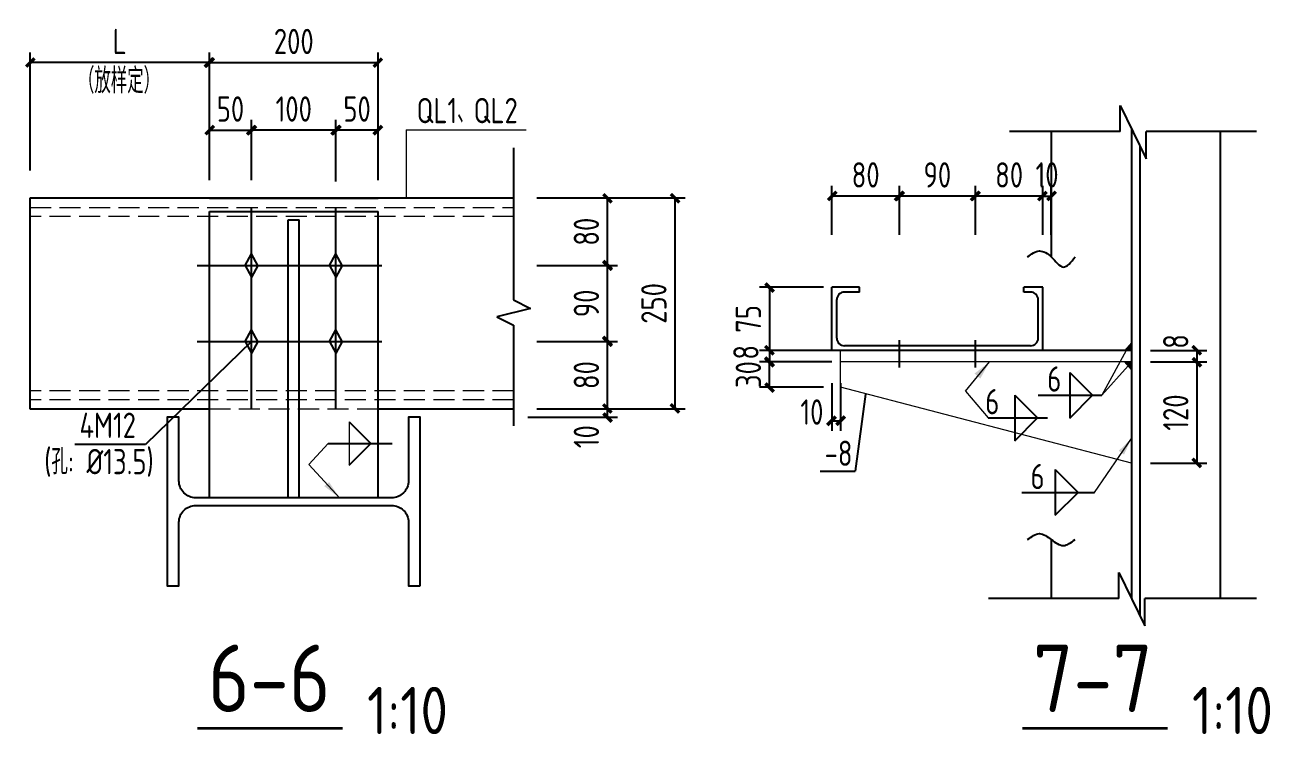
# Model space of a CAD drawing. Header units: millimetres. Extents: x 865974 to 875117, y 40174 to 44891.
# Drawn here: x 869057 to 869204.6, y 40351.6 to 40435.7 of the extents above; entities that cross this region are included whole.
import ezdxf

# ---------------------------------------------------------------- set-up
doc = ezdxf.new("R2010")
doc.units = ezdxf.units.MM
doc.header["$LTSCALE"] = 1000
doc.header["$MEASUREMENT"] = 0
doc.linetypes.add('DASH', pattern=[0.35, 0.25, -0.1])
doc.linetypes.add('DOTE', pattern=[2.42, 2, -0.2, 0.02, -0.2])
for name, color, linetype in [('D1', 112, 'Continuous'), ('D2', 6, 'Continuous'), ('DIM', 7, 'Continuous'), ('DOTE', 1, 'DOTE'), ('Prof', 2, 'Continuous'), ('THIN', 7, 'Continuous'), ('文字', 7, 'Continuous'), ('桩', 6, 'Continuous')]:
    doc.layers.add(name, color=color, linetype=linetype)
for name, color, linetype, lineweight in [('D3', 62, 'Continuous', 9), ('LZ', 64, 'Continuous', 9), ('数字', 3, 'Continuous', 9)]:
    doc.layers.add(name, color=color, linetype=linetype, lineweight=lineweight)
doc.styles.add('GBHZ', font='gbenor.shx', dxfattribs={"width": 0.9, "bigfont": 'gbcbig.shx'})
doc.dimstyles.new('Y10', dxfattribs={"dimscale": 0, "dimtxt": 3, "dimasz": 0.01, "dimexe": 1.2, "dimexo": 1, "dimgap": 1, "dimtad": 1, "dimdec": 0, "dimlfac": 10, "dimzin": 0, "dimdsep": 46, "dimtxsty": 'GBHZ', "dimblk1": 'DX', "dimblk2": 'DX', "dimsah": 1, "dimcen": 0.09, "dimdle": 1, "dimadec": 0, "dimazin": 0, "dimtfac": 1, "dimtdec": 0, "dimtix": 1, "dimtmove": 2, "dimatfit": 3, "dimldrblk": 'DX', "dimfxl": 0, "dimtolj": 1, "dimtzin": 0, "dimarcsym": 0})

# ---------------------------------------------------------------- blocks, each defined once
blk = doc.blocks.new('DX')
at = {"color": 0, "linetype": 'ByBlock', "const_width": 40}
blk.add_lwpolyline([(-54, -51), (46, 49)], dxfattribs=at)
blk = doc.blocks.new('*D479')
at = {"layer": 'Defpoints', "color": 0, "linetype": 'ByBlock', "transparency": 16777216}
for p in [(869057.65, 40431.23), (869057.65, 40417.45), (869078.91, 40418.28)]:
    blk.add_point(p, dxfattribs=at)
at = {"layer": 'DIM', "color": 0, "linetype": 'ByBlock', "lineweight": -2, "transparency": 16777216}
for p, q in [((869057.65, 40418.45), (869057.65, 40432.43)), ((869078.91, 40419.28), (869078.91, 40432.43)), ((869078.9, 40431.23), (869057.66, 40431.23))]:
    blk.add_line(p, q, dxfattribs=at)
at = {"layer": 'DIM', "color": 0, "linetype": 'ByBlock', "lineweight": -2, "transparency": 16777216, "xscale": 0.01, "yscale": 0.01, "zscale": 0.01, "rotation": 180}
blk.add_blockref('DX', (869057.65, 40431.23), dxfattribs=at)
at = {"layer": 'DIM', "color": 0, "linetype": 'ByBlock', "lineweight": -2, "transparency": 16777216, "xscale": 0.01, "yscale": 0.01, "zscale": 0.01}
blk.add_blockref('DX', (869078.91, 40431.23), dxfattribs=at)
at = {"layer": 'DIM', "color": 0, "linetype": 'ByBlock', "transparency": 16777216, "insert": (869068.28, 40433.73), "char_height": 3, "attachment_point": 5, "style": 'GBHZ'}
blk.add_mtext('\\A1;L', dxfattribs=at)
blk = doc.blocks.new('*D480')
at = {"layer": 'Defpoints', "color": 0, "linetype": 'ByBlock', "transparency": 16777216}
for p in [(869115.66, 40389.18), (869116.73, 40390.18), (869126.09, 40390.18)]:
    blk.add_point(p, dxfattribs=at)
at = {"layer": 'DIM', "color": 0, "linetype": 'ByBlock', "lineweight": -2, "transparency": 16777216}
for p, q in [((869116.66, 40389.18), (869127.29, 40389.18)), ((869117.73, 40390.18), (869127.29, 40390.18)), ((869126.09, 40390.19), (869126.09, 40390.2)), ((869126.09, 40389.18), (869126.09, 40390.18)), ((869126.09, 40389.17), (869126.09, 40389.16))]:
    blk.add_line(p, q, dxfattribs=at)
at = {"layer": 'DIM', "color": 0, "linetype": 'ByBlock', "lineweight": -2, "transparency": 16777216, "xscale": 0.01, "yscale": 0.01, "zscale": 0.01}
for p, rotation in [((869126.09, 40390.18), 270), ((869126.09, 40389.18), 90)]:
    blk.add_blockref('DX', p, dxfattribs=dict(at, rotation=rotation))
at = {"layer": 'DIM', "color": 0, "linetype": 'ByBlock', "transparency": 16777216, "insert": (869123.59, 40386.88), "char_height": 3, "attachment_point": 5, "rotation": 90, "style": 'GBHZ'}
blk.add_mtext('\\A1;10', dxfattribs=at)
blk = doc.blocks.new('*D481')
at = {"layer": 'Defpoints', "color": 0, "linetype": 'ByBlock', "transparency": 16777216}
for p in [(869116.73, 40398.18), (869126.09, 40398.18), (869116.73, 40390.18)]:
    blk.add_point(p, dxfattribs=at)
at = {"layer": 'DIM', "color": 0, "linetype": 'ByBlock', "lineweight": -2, "transparency": 16777216}
for p, q in [((869117.73, 40398.18), (869127.29, 40398.18)), ((869126.09, 40390.19), (869126.09, 40398.17)), ((869117.73, 40390.18), (869127.29, 40390.18))]:
    blk.add_line(p, q, dxfattribs=at)
at = {"layer": 'DIM', "color": 0, "linetype": 'ByBlock', "lineweight": -2, "transparency": 16777216, "xscale": 0.01, "yscale": 0.01, "zscale": 0.01}
for p, rotation in [((869126.09, 40398.18), 90), ((869126.09, 40390.18), 270)]:
    blk.add_blockref('DX', p, dxfattribs=dict(at, rotation=rotation))
at = {"layer": 'DIM', "color": 0, "linetype": 'ByBlock', "transparency": 16777216, "insert": (869123.59, 40394.18), "char_height": 3, "attachment_point": 5, "rotation": 90, "style": 'GBHZ'}
blk.add_mtext('\\A1;80', dxfattribs=at)
blk = doc.blocks.new('*D482')
at = {"layer": 'Defpoints', "color": 0, "linetype": 'ByBlock', "transparency": 16777216}
for p in [(869116.73, 40407.18), (869126.09, 40407.18), (869116.73, 40398.18)]:
    blk.add_point(p, dxfattribs=at)
at = {"layer": 'DIM', "color": 0, "linetype": 'ByBlock', "lineweight": -2, "transparency": 16777216}
for p, q in [((869117.73, 40407.18), (869127.29, 40407.18)), ((869126.09, 40398.19), (869126.09, 40407.17)), ((869117.73, 40398.18), (869127.29, 40398.18))]:
    blk.add_line(p, q, dxfattribs=at)
at = {"layer": 'DIM', "color": 0, "linetype": 'ByBlock', "lineweight": -2, "transparency": 16777216, "xscale": 0.01, "yscale": 0.01, "zscale": 0.01}
for p, rotation in [((869126.09, 40407.18), 90), ((869126.09, 40398.18), 270)]:
    blk.add_blockref('DX', p, dxfattribs=dict(at, rotation=rotation))
at = {"layer": 'DIM', "color": 0, "linetype": 'ByBlock', "transparency": 16777216, "insert": (869123.59, 40402.68), "char_height": 3, "attachment_point": 5, "rotation": 90, "style": 'GBHZ'}
blk.add_mtext('\\A1;90', dxfattribs=at)
blk = doc.blocks.new('*D483')
at = {"layer": 'Defpoints', "color": 0, "linetype": 'ByBlock', "transparency": 16777216}
for p in [(869116.73, 40415.18), (869126.09, 40415.18), (869116.73, 40407.18)]:
    blk.add_point(p, dxfattribs=at)
at = {"layer": 'DIM', "color": 0, "linetype": 'ByBlock', "lineweight": -2, "transparency": 16777216}
for p, q in [((869117.73, 40415.18), (869127.29, 40415.18)), ((869126.09, 40407.19), (869126.09, 40415.17)), ((869117.73, 40407.18), (869127.29, 40407.18))]:
    blk.add_line(p, q, dxfattribs=at)
at = {"layer": 'DIM', "color": 0, "linetype": 'ByBlock', "lineweight": -2, "transparency": 16777216, "xscale": 0.01, "yscale": 0.01, "zscale": 0.01}
for p, rotation in [((869126.09, 40415.18), 90), ((869126.09, 40407.18), 270)]:
    blk.add_blockref('DX', p, dxfattribs=dict(at, rotation=rotation))
at = {"layer": 'DIM', "color": 0, "linetype": 'ByBlock', "transparency": 16777216, "insert": (869123.59, 40411.18), "char_height": 3, "attachment_point": 5, "rotation": 90, "style": 'GBHZ'}
blk.add_mtext('\\A1;80', dxfattribs=at)
blk = doc.blocks.new('*D484')
at = {"layer": 'Defpoints', "color": 0, "linetype": 'ByBlock', "transparency": 16777216}
for p in [(869116.73, 40415.18), (869116.73, 40390.18), (869134.09, 40390.18)]:
    blk.add_point(p, dxfattribs=at)
at = {"layer": 'DIM', "color": 0, "linetype": 'ByBlock', "lineweight": -2, "transparency": 16777216}
for p, q in [((869117.73, 40415.18), (869135.29, 40415.18)), ((869134.09, 40415.17), (869134.09, 40390.19)), ((869117.73, 40390.18), (869135.29, 40390.18))]:
    blk.add_line(p, q, dxfattribs=at)
at = {"layer": 'DIM', "color": 0, "linetype": 'ByBlock', "lineweight": -2, "transparency": 16777216, "xscale": 0.01, "yscale": 0.01, "zscale": 0.01}
for p, rotation in [((869134.09, 40415.18), 90), ((869134.09, 40390.18), 270)]:
    blk.add_blockref('DX', p, dxfattribs=dict(at, rotation=rotation))
at = {"layer": 'DIM', "color": 0, "linetype": 'ByBlock', "transparency": 16777216, "insert": (869131.59, 40402.68), "char_height": 3, "attachment_point": 5, "rotation": 90, "style": 'GBHZ'}
blk.add_mtext('\\A1;250', dxfattribs=at)
blk = doc.blocks.new('*D485')
at = {"layer": 'Defpoints', "color": 0, "linetype": 'ByBlock', "transparency": 16777216}
for p in [(869083.91, 40423.22), (869078.91, 40416.28), (869083.91, 40416.28)]:
    blk.add_point(p, dxfattribs=at)
at = {"layer": 'DIM', "color": 0, "linetype": 'ByBlock', "lineweight": -2, "transparency": 16777216}
for p, q in [((869078.91, 40417.28), (869078.91, 40424.42)), ((869083.91, 40417.28), (869083.91, 40424.42)), ((869078.92, 40423.22), (869083.9, 40423.22))]:
    blk.add_line(p, q, dxfattribs=at)
at = {"layer": 'DIM', "color": 0, "linetype": 'ByBlock', "lineweight": -2, "transparency": 16777216, "xscale": 0.01, "yscale": 0.01, "zscale": 0.01, "rotation": 180}
blk.add_blockref('DX', (869078.91, 40423.22), dxfattribs=at)
at = {"layer": 'DIM', "color": 0, "linetype": 'ByBlock', "lineweight": -2, "transparency": 16777216, "xscale": 0.01, "yscale": 0.01, "zscale": 0.01}
blk.add_blockref('DX', (869083.91, 40423.22), dxfattribs=at)
at = {"layer": 'DIM', "color": 0, "linetype": 'ByBlock', "transparency": 16777216, "insert": (869081.41, 40425.72), "char_height": 3, "attachment_point": 5, "style": 'GBHZ'}
blk.add_mtext('\\A1;50', dxfattribs=at)
blk = doc.blocks.new('*D486')
at = {"layer": 'Defpoints', "color": 0, "linetype": 'ByBlock', "transparency": 16777216}
for p in [(869083.91, 40423.22), (869083.91, 40416.28), (869093.91, 40416.14)]:
    blk.add_point(p, dxfattribs=at)
at = {"layer": 'DIM', "color": 0, "linetype": 'ByBlock', "lineweight": -2, "transparency": 16777216}
for p, q in [((869083.91, 40417.28), (869083.91, 40424.42)), ((869093.91, 40417.14), (869093.91, 40424.42)), ((869093.9, 40423.22), (869083.92, 40423.22))]:
    blk.add_line(p, q, dxfattribs=at)
at = {"layer": 'DIM', "color": 0, "linetype": 'ByBlock', "lineweight": -2, "transparency": 16777216, "xscale": 0.01, "yscale": 0.01, "zscale": 0.01, "rotation": 180}
blk.add_blockref('DX', (869083.91, 40423.22), dxfattribs=at)
at = {"layer": 'DIM', "color": 0, "linetype": 'ByBlock', "lineweight": -2, "transparency": 16777216, "xscale": 0.01, "yscale": 0.01, "zscale": 0.01}
blk.add_blockref('DX', (869093.91, 40423.22), dxfattribs=at)
at = {"layer": 'DIM', "color": 0, "linetype": 'ByBlock', "transparency": 16777216, "insert": (869088.91, 40425.72), "char_height": 3, "attachment_point": 5, "style": 'GBHZ'}
blk.add_mtext('\\A1;100', dxfattribs=at)
blk = doc.blocks.new('*D487')
at = {"layer": 'Defpoints', "color": 0, "linetype": 'ByBlock', "transparency": 16777216}
for p in [(869093.91, 40423.22), (869093.91, 40416.28), (869098.91, 40416.28)]:
    blk.add_point(p, dxfattribs=at)
at = {"layer": 'DIM', "color": 0, "linetype": 'ByBlock', "lineweight": -2, "transparency": 16777216}
for p, q in [((869093.91, 40417.28), (869093.91, 40424.42)), ((869098.91, 40417.28), (869098.91, 40424.42)), ((869098.9, 40423.22), (869093.92, 40423.22))]:
    blk.add_line(p, q, dxfattribs=at)
at = {"layer": 'DIM', "color": 0, "linetype": 'ByBlock', "lineweight": -2, "transparency": 16777216, "xscale": 0.01, "yscale": 0.01, "zscale": 0.01, "rotation": 180}
blk.add_blockref('DX', (869093.91, 40423.22), dxfattribs=at)
at = {"layer": 'DIM', "color": 0, "linetype": 'ByBlock', "lineweight": -2, "transparency": 16777216, "xscale": 0.01, "yscale": 0.01, "zscale": 0.01}
blk.add_blockref('DX', (869098.91, 40423.22), dxfattribs=at)
at = {"layer": 'DIM', "color": 0, "linetype": 'ByBlock', "transparency": 16777216, "insert": (869096.41, 40425.72), "char_height": 3, "attachment_point": 5, "style": 'GBHZ'}
blk.add_mtext('\\A1;50', dxfattribs=at)
blk = doc.blocks.new('*D488')
at = {"layer": 'Defpoints', "color": 0, "linetype": 'ByBlock', "transparency": 16777216}
for p in [(869098.91, 40431.23), (869078.91, 40418.28), (869098.91, 40418.28)]:
    blk.add_point(p, dxfattribs=at)
at = {"layer": 'DIM', "color": 0, "linetype": 'ByBlock', "lineweight": -2, "transparency": 16777216}
for p, q in [((869078.91, 40419.28), (869078.91, 40432.43)), ((869098.91, 40419.28), (869098.91, 40432.43)), ((869078.92, 40431.23), (869098.9, 40431.23))]:
    blk.add_line(p, q, dxfattribs=at)
at = {"layer": 'DIM', "color": 0, "linetype": 'ByBlock', "lineweight": -2, "transparency": 16777216, "xscale": 0.01, "yscale": 0.01, "zscale": 0.01, "rotation": 180}
blk.add_blockref('DX', (869078.91, 40431.23), dxfattribs=at)
at = {"layer": 'DIM', "color": 0, "linetype": 'ByBlock', "lineweight": -2, "transparency": 16777216, "xscale": 0.01, "yscale": 0.01, "zscale": 0.01}
blk.add_blockref('DX', (869098.91, 40431.23), dxfattribs=at)
at = {"layer": 'DIM', "color": 0, "linetype": 'ByBlock', "transparency": 16777216, "insert": (869088.91, 40433.73), "char_height": 3, "attachment_point": 5, "style": 'GBHZ'}
blk.add_mtext('\\A1;200', dxfattribs=at)
blk = doc.blocks.new('*D456')
at = {"layer": 'Defpoints', "color": 0, "linetype": 'ByBlock', "transparency": 16777216}
for p in [(869152.69, 40404.59), (869145.29, 40397.09), (869152.69, 40397.09)]:
    blk.add_point(p, dxfattribs=at)
at = {"layer": 'DIM', "color": 0, "linetype": 'ByBlock', "lineweight": -2, "transparency": 16777216}
for p, q in [((869151.69, 40404.59), (869144.09, 40404.59)), ((869145.29, 40404.58), (869145.29, 40397.1)), ((869151.69, 40397.09), (869144.09, 40397.09))]:
    blk.add_line(p, q, dxfattribs=at)
at = {"layer": 'DIM', "color": 0, "linetype": 'ByBlock', "lineweight": -2, "transparency": 16777216, "xscale": 0.01, "yscale": 0.01, "zscale": 0.01}
for p, rotation in [((869145.29, 40404.59), 90), ((869145.29, 40397.09), 270)]:
    blk.add_blockref('DX', p, dxfattribs=dict(at, rotation=rotation))
at = {"layer": 'DIM', "color": 0, "linetype": 'ByBlock', "transparency": 16777216, "insert": (869142.79, 40400.84), "char_height": 3, "attachment_point": 5, "rotation": 90, "style": 'GBHZ'}
blk.add_mtext('\\A1;75', dxfattribs=at)
blk = doc.blocks.new('*D457')
at = {"layer": 'Defpoints', "color": 0, "linetype": 'ByBlock', "transparency": 16777216}
for p in [(869169.69, 40415.41), (869169.69, 40409.81), (869177.69, 40409.81)]:
    blk.add_point(p, dxfattribs=at)
at = {"layer": 'DIM', "color": 0, "linetype": 'ByBlock', "lineweight": -2, "transparency": 16777216}
for p, q in [((869169.69, 40410.81), (869169.69, 40416.61)), ((869177.68, 40415.41), (869169.7, 40415.41)), ((869177.69, 40410.81), (869177.69, 40416.61))]:
    blk.add_line(p, q, dxfattribs=at)
at = {"layer": 'DIM', "color": 0, "linetype": 'ByBlock', "lineweight": -2, "transparency": 16777216, "xscale": 0.01, "yscale": 0.01, "zscale": 0.01, "rotation": 180}
blk.add_blockref('DX', (869169.69, 40415.41), dxfattribs=at)
at = {"layer": 'DIM', "color": 0, "linetype": 'ByBlock', "lineweight": -2, "transparency": 16777216, "xscale": 0.01, "yscale": 0.01, "zscale": 0.01}
blk.add_blockref('DX', (869177.69, 40415.41), dxfattribs=at)
at = {"layer": 'DIM', "color": 0, "linetype": 'ByBlock', "transparency": 16777216, "insert": (869173.69, 40417.91), "char_height": 3, "attachment_point": 5, "style": 'GBHZ'}
blk.add_mtext('\\A1;80', dxfattribs=at)
blk = doc.blocks.new('*D458')
at = {"layer": 'Defpoints', "color": 0, "linetype": 'ByBlock', "transparency": 16777216}
for p in [(869160.69, 40415.41), (869160.69, 40409.81), (869169.69, 40409.81)]:
    blk.add_point(p, dxfattribs=at)
at = {"layer": 'DIM', "color": 0, "linetype": 'ByBlock', "lineweight": -2, "transparency": 16777216}
for p, q in [((869160.69, 40410.81), (869160.69, 40416.61)), ((869169.68, 40415.41), (869160.7, 40415.41)), ((869169.69, 40410.81), (869169.69, 40416.61))]:
    blk.add_line(p, q, dxfattribs=at)
at = {"layer": 'DIM', "color": 0, "linetype": 'ByBlock', "lineweight": -2, "transparency": 16777216, "xscale": 0.01, "yscale": 0.01, "zscale": 0.01, "rotation": 180}
blk.add_blockref('DX', (869160.69, 40415.41), dxfattribs=at)
at = {"layer": 'DIM', "color": 0, "linetype": 'ByBlock', "lineweight": -2, "transparency": 16777216, "xscale": 0.01, "yscale": 0.01, "zscale": 0.01}
blk.add_blockref('DX', (869169.69, 40415.41), dxfattribs=at)
at = {"layer": 'DIM', "color": 0, "linetype": 'ByBlock', "transparency": 16777216, "insert": (869165.19, 40417.91), "char_height": 3, "attachment_point": 5, "style": 'GBHZ'}
blk.add_mtext('\\A1;90', dxfattribs=at)
blk = doc.blocks.new('*D459')
at = {"layer": 'Defpoints', "color": 0, "linetype": 'ByBlock', "transparency": 16777216}
for p in [(869152.69, 40415.41), (869152.69, 40409.81), (869160.69, 40409.81)]:
    blk.add_point(p, dxfattribs=at)
at = {"layer": 'DIM', "color": 0, "linetype": 'ByBlock', "lineweight": -2, "transparency": 16777216}
for p, q in [((869152.69, 40410.81), (869152.69, 40416.61)), ((869160.68, 40415.41), (869152.7, 40415.41)), ((869160.69, 40410.81), (869160.69, 40416.61))]:
    blk.add_line(p, q, dxfattribs=at)
at = {"layer": 'DIM', "color": 0, "linetype": 'ByBlock', "lineweight": -2, "transparency": 16777216, "xscale": 0.01, "yscale": 0.01, "zscale": 0.01, "rotation": 180}
blk.add_blockref('DX', (869152.69, 40415.41), dxfattribs=at)
at = {"layer": 'DIM', "color": 0, "linetype": 'ByBlock', "lineweight": -2, "transparency": 16777216, "xscale": 0.01, "yscale": 0.01, "zscale": 0.01}
blk.add_blockref('DX', (869160.69, 40415.41), dxfattribs=at)
at = {"layer": 'DIM', "color": 0, "linetype": 'ByBlock', "transparency": 16777216, "insert": (869156.69, 40417.91), "char_height": 3, "attachment_point": 5, "style": 'GBHZ'}
blk.add_mtext('\\A1;80', dxfattribs=at)
blk = doc.blocks.new('*D460')
at = {"layer": 'Defpoints', "color": 0, "linetype": 'ByBlock', "transparency": 16777216}
for p in [(869189.43, 40397.09), (869189.43, 40395.74), (869195.94, 40395.74)]:
    blk.add_point(p, dxfattribs=at)
at = {"layer": 'DIM', "color": 0, "linetype": 'ByBlock', "lineweight": -2, "transparency": 16777216}
for p, q in [((869190.43, 40397.09), (869197.14, 40397.09)), ((869195.94, 40397.1), (869195.94, 40397.11)), ((869195.94, 40397.09), (869195.94, 40395.74)), ((869190.43, 40395.74), (869197.14, 40395.74)), ((869195.94, 40395.73), (869195.94, 40395.72))]:
    blk.add_line(p, q, dxfattribs=at)
at = {"layer": 'DIM', "color": 0, "linetype": 'ByBlock', "lineweight": -2, "transparency": 16777216, "xscale": 0.01, "yscale": 0.01, "zscale": 0.01}
for p, rotation in [((869195.94, 40397.09), 270), ((869195.94, 40395.74), 90)]:
    blk.add_blockref('DX', p, dxfattribs=dict(at, rotation=rotation))
at = {"layer": 'DIM', "color": 0, "linetype": 'ByBlock', "transparency": 16777216, "insert": (869193.44, 40398.17), "char_height": 3, "attachment_point": 5, "rotation": 90, "style": 'GBHZ'}
blk.add_mtext('\\A1;8', dxfattribs=at)
blk = doc.blocks.new('*D461')
at = {"layer": 'Defpoints', "color": 0, "linetype": 'ByBlock', "transparency": 16777216}
for p in [(869189.43, 40395.74), (869189.43, 40383.74), (869195.94, 40383.74)]:
    blk.add_point(p, dxfattribs=at)
at = {"layer": 'DIM', "color": 0, "linetype": 'ByBlock', "lineweight": -2, "transparency": 16777216}
for p, q in [((869190.43, 40395.74), (869197.14, 40395.74)), ((869195.94, 40395.73), (869195.94, 40383.75)), ((869190.43, 40383.74), (869197.14, 40383.74))]:
    blk.add_line(p, q, dxfattribs=at)
at = {"layer": 'DIM', "color": 0, "linetype": 'ByBlock', "lineweight": -2, "transparency": 16777216, "xscale": 0.01, "yscale": 0.01, "zscale": 0.01}
for p, rotation in [((869195.94, 40395.74), 90), ((869195.94, 40383.74), 270)]:
    blk.add_blockref('DX', p, dxfattribs=dict(at, rotation=rotation))
at = {"layer": 'DIM', "color": 0, "linetype": 'ByBlock', "transparency": 16777216, "insert": (869193.44, 40389.74), "char_height": 3, "attachment_point": 5, "rotation": 90, "style": 'GBHZ'}
blk.add_mtext('\\A1;120', dxfattribs=at)
blk = doc.blocks.new('*D462')
at = {"layer": 'Defpoints', "color": 0, "linetype": 'ByBlock', "transparency": 16777216}
for p in [(869152.69, 40394.21), (869153.69, 40394.21), (869153.69, 40388.77)]:
    blk.add_point(p, dxfattribs=at)
at = {"layer": 'DIM', "color": 0, "linetype": 'ByBlock', "lineweight": -2, "transparency": 16777216}
for p, q in [((869152.69, 40393.21), (869152.69, 40387.57)), ((869153.69, 40393.21), (869153.69, 40387.57)), ((869152.68, 40388.77), (869152.67, 40388.77)), ((869152.69, 40388.77), (869153.69, 40388.77)), ((869153.7, 40388.77), (869153.71, 40388.77))]:
    blk.add_line(p, q, dxfattribs=at)
at = {"layer": 'DIM', "color": 0, "linetype": 'ByBlock', "lineweight": -2, "transparency": 16777216, "xscale": 0.01, "yscale": 0.01, "zscale": 0.01}
blk.add_blockref('DX', (869152.69, 40388.77), dxfattribs=at)
at = {"layer": 'DIM', "color": 0, "linetype": 'ByBlock', "lineweight": -2, "transparency": 16777216, "xscale": 0.01, "yscale": 0.01, "zscale": 0.01, "rotation": 180}
blk.add_blockref('DX', (869153.69, 40388.77), dxfattribs=at)
at = {"layer": 'DIM', "color": 0, "linetype": 'ByBlock', "transparency": 16777216, "insert": (869150.32, 40389.8), "char_height": 3, "attachment_point": 5, "style": 'GBHZ'}
blk.add_mtext('\\A1;10', dxfattribs=at)
blk = doc.blocks.new('*D463')
at = {"layer": 'Defpoints', "color": 0, "linetype": 'ByBlock', "transparency": 16777216}
for p in [(869145.29, 40395.74), (869152.69, 40395.74), (869152.69, 40392.74)]:
    blk.add_point(p, dxfattribs=at)
at = {"layer": 'DIM', "color": 0, "linetype": 'ByBlock', "lineweight": -2, "transparency": 16777216}
for p, q in [((869151.69, 40395.74), (869144.09, 40395.74)), ((869145.29, 40395.75), (869145.29, 40395.76)), ((869145.29, 40392.74), (869145.29, 40395.74)), ((869151.69, 40392.74), (869144.09, 40392.74)), ((869145.29, 40392.73), (869145.29, 40392.72))]:
    blk.add_line(p, q, dxfattribs=at)
at = {"layer": 'DIM', "color": 0, "linetype": 'ByBlock', "lineweight": -2, "transparency": 16777216, "xscale": 0.01, "yscale": 0.01, "zscale": 0.01}
for p, rotation in [((869145.29, 40395.74), 270), ((869145.29, 40392.74), 90)]:
    blk.add_blockref('DX', p, dxfattribs=dict(at, rotation=rotation))
at = {"layer": 'DIM', "color": 0, "linetype": 'ByBlock', "transparency": 16777216, "insert": (869142.79, 40394.24), "char_height": 3, "attachment_point": 5, "rotation": 90, "style": 'GBHZ'}
blk.add_mtext('\\A1;30', dxfattribs=at)
blk = doc.blocks.new('*D464')
at = {"layer": 'Defpoints', "color": 0, "linetype": 'ByBlock', "transparency": 16777216}
for p in [(869153.75, 40397.09), (869145.29, 40395.74), (869153.69, 40395.74)]:
    blk.add_point(p, dxfattribs=at)
at = {"layer": 'DIM', "color": 0, "linetype": 'ByBlock', "lineweight": -2, "transparency": 16777216}
for p, q in [((869152.75, 40397.09), (869144.09, 40397.09)), ((869145.29, 40397.1), (869145.29, 40397.11)), ((869145.29, 40397.09), (869145.29, 40395.74)), ((869152.69, 40395.74), (869144.09, 40395.74)), ((869145.29, 40395.73), (869145.29, 40395.72))]:
    blk.add_line(p, q, dxfattribs=at)
at = {"layer": 'DIM', "color": 0, "linetype": 'ByBlock', "lineweight": -2, "transparency": 16777216, "xscale": 0.01, "yscale": 0.01, "zscale": 0.01}
for p, rotation in [((869145.29, 40397.09), 270), ((869145.29, 40395.74), 90)]:
    blk.add_blockref('DX', p, dxfattribs=dict(at, rotation=rotation))
at = {"layer": 'DIM', "color": 0, "linetype": 'ByBlock', "transparency": 16777216, "insert": (869142.5, 40396.88), "char_height": 3, "attachment_point": 5, "rotation": 90, "style": 'GBHZ'}
blk.add_mtext('\\A1;8', dxfattribs=at)
blk = doc.blocks.new('*D465')
at = {"layer": 'Defpoints', "color": 0, "linetype": 'ByBlock', "transparency": 16777216}
for p in [(869178.69, 40415.41), (869177.69, 40409.81), (869178.69, 40409.81)]:
    blk.add_point(p, dxfattribs=at)
at = {"layer": 'DIM', "color": 0, "linetype": 'ByBlock', "lineweight": -2, "transparency": 16777216}
for p, q in [((869177.68, 40415.41), (869177.67, 40415.41)), ((869177.69, 40410.81), (869177.69, 40416.61)), ((869177.69, 40415.41), (869178.69, 40415.41)), ((869178.69, 40410.81), (869178.69, 40416.61)), ((869178.7, 40415.41), (869178.71, 40415.41))]:
    blk.add_line(p, q, dxfattribs=at)
at = {"layer": 'DIM', "color": 0, "linetype": 'ByBlock', "lineweight": -2, "transparency": 16777216, "xscale": 0.01, "yscale": 0.01, "zscale": 0.01}
blk.add_blockref('DX', (869177.69, 40415.41), dxfattribs=at)
at = {"layer": 'DIM', "color": 0, "linetype": 'ByBlock', "lineweight": -2, "transparency": 16777216, "xscale": 0.01, "yscale": 0.01, "zscale": 0.01, "rotation": 180}
blk.add_blockref('DX', (869178.69, 40415.41), dxfattribs=at)
at = {"layer": 'DIM', "color": 0, "linetype": 'ByBlock', "transparency": 16777216, "insert": (869178.19, 40417.91), "char_height": 3, "attachment_point": 5, "style": 'GBHZ'}
blk.add_mtext('\\A1;10', dxfattribs=at)

msp = doc.modelspace()

# ---------------------------------------------------------------- linework, layer by layer
at = {"layer": 'D1', "color": 251}
for p, q in [((869186.859, 40423.044, 5), (869186.859, 40426.13, 5)), ((869186.859, 40426.13, 5), (869189.936, 40419.808, 5)), ((869186.859, 40423.044, 5), (869173.753, 40423.044, 5)), ((869189.936, 40419.808, 5), (869189.936, 40423.044, 5)), ((869203.022, 40423.044, 5), (869189.936, 40423.044, 5)), ((869083.906, 40398.179), (869071.339, 40385.964)), ((869180.885, 40394.498, 5), (869180.885, 40389.089, 5)), ((869180.885, 40394.498, 5), (869183.59, 40391.793, 5)), ((869174.353, 40391.81, 5), (869174.353, 40386.401, 5)), ((869174.353, 40391.81, 5), (869177.058, 40389.105, 5)), ((869177.131, 40391.793, 5), (869184.677, 40391.793, 5)), ((869180.885, 40389.089, 5), (869183.59, 40391.793, 5)), ((869171.211, 40389.105, 5), (869178.233, 40389.105, 5)), ((869174.353, 40386.401, 5), (869177.058, 40389.105, 5)), ((869095.472, 40388.621), (869098.041, 40386.051)), ((869071.339, 40385.964), (869062.967, 40385.964)), ((869092.975, 40386.051), (869100.581, 40386.051)), ((869095.472, 40383.482), (869098.041, 40386.051)), ((869179.156, 40382.969, 5), (869181.861, 40380.264, 5)), ((869179.156, 40382.969, 5), (869179.156, 40377.56, 5)), ((869175.185, 40380.264, 5), (869183.811, 40380.264, 5)), ((869179.156, 40377.56, 5), (869181.861, 40380.264, 5)), ((869186.709, 40370.782, 5), (869189.786, 40364.46, 5)), ((869186.709, 40367.696, 5), (869186.709, 40370.782, 5)), ((869186.709, 40367.696, 5), (869171.263, 40367.696, 5)), ((869189.786, 40364.46, 5), (869189.786, 40367.696, 5)), ((869203.022, 40367.696, 5), (869189.786, 40367.696, 5))]:
    msp.add_line(p, q, dxfattribs=at)
at = {"layer": 'D2'}
for p, q in [((869178.694, 40423.044, 5), (869178.694, 40408.187, 5)), ((869188.194, 40423.388, 5), (869188.194, 40367.696, 5)), ((869198.694, 40423.044, 5), (869198.694, 40367.696, 5)), ((869189.194, 40421.333, 5), (869189.194, 40365.676, 5)), ((869114.961, 40415.136), (869057.643, 40415.136)), ((869078.908, 40415.136), (869098.908, 40415.136)), ((869078.908, 40379.632), (869078.908, 40413.583)), ((869078.908, 40413.583), (869098.908, 40413.583)), ((869088.266, 40379.632), (869088.266, 40412.583)), ((869088.266, 40412.583), (869089.55, 40412.583)), ((869089.55, 40379.632), (869089.55, 40412.583)), ((869098.908, 40379.632), (869098.908, 40413.583)), ((869155.954, 40404.587, 5), (869152.694, 40404.587, 5)), ((869152.694, 40397.089, 5), (869152.694, 40404.587, 5)), ((869155.954, 40404.023, 5), (869154.165, 40404.023, 5)), ((869155.954, 40404.023, 5), (869155.954, 40404.587, 5)), ((869177.697, 40404.587, 5), (869175.443, 40404.587, 5)), ((869175.443, 40404.023, 5), (869175.443, 40404.587, 5)), ((869176.232, 40404.023, 5), (869175.443, 40404.023, 5)), ((869177.697, 40397.089, 5), (869177.697, 40404.587, 5)), ((869153.264, 40398.554, 5), (869153.264, 40403.122, 5)), ((869177.134, 40398.554, 5), (869177.134, 40403.122, 5)), ((869160.694, 40395.06, 5), (869160.694, 40398.328, 5)), ((869169.694, 40395.06, 5), (869169.694, 40398.328, 5)), ((869188.194, 40397.089, 5), (869152.694, 40397.089, 5)), ((869176.232, 40397.652, 5), (869154.165, 40397.652, 5)), ((869057.643, 40390.182), (869078.908, 40390.182)), ((869098.908, 40390.182), (869114.961, 40390.182)), ((869178.694, 40374.685, 5), (869178.694, 40367.752, 5))]:
    msp.add_line(p, q, dxfattribs=at)
at = {"layer": 'D2', "linetype": 'Continuous'}
msp.add_line((869057.643, 40415.136), (869057.643, 40390.182), dxfattribs=at)
at = {"layer": 'D2'}
for centre, start, end in [((869154.165, 40403.122, 5), 90, 180), ((869176.232, 40403.122, 5), 0, 90), ((869154.165, 40398.554, 5), 180, 270), ((869176.232, 40398.554, 5), 270, 0)]:
    msp.add_arc(centre, 0.902, start, end, dxfattribs=at)
at = {"layer": 'D3', "color": 251}
for p, q in [((869102.229, 40423.246), (869116.47, 40423.246)), ((869102.229, 40423.246), (869102.229, 40415.136)), ((869187.808, 40397.539, 5), (869184.677, 40391.793, 5)), ((869168.503, 40392.293, 5), (869171.368, 40395.736, 5)), ((869187.808, 40395.286, 5), (869184.677, 40391.793, 5)), ((869168.503, 40392.293, 5), (869171.211, 40389.105, 5)), ((869095.472, 40388.621), (869095.472, 40383.482)), ((869090.683, 40383.582), (869092.975, 40386.051)), ((869183.811, 40380.264, 5), (869188.194, 40386.669, 5)), ((869090.683, 40383.582), (869094.354, 40379.6))]:
    msp.add_line(p, q, dxfattribs=at)
at = {"layer": 'D3'}
for p, q in [((869188.194, 40397.99, 5), (869187.423, 40397.089, 5)), ((869153.694, 40392.736, 5), (869153.694, 40397.089, 5)), ((869188.194, 40395.736, 5), (869153.694, 40395.736, 5)), ((869188.194, 40394.835, 5), (869187.423, 40395.736, 5)), ((869188.194, 40383.74, 5), (869153.694, 40392.736, 5))]:
    msp.add_line(p, q, dxfattribs=at)
for points in [[(869188.194, 40397.99, 5), (869188.194, 40397.089, 5), (869187.423, 40397.089, 5), (869188.194, 40397.089, 5)], [(869188.194, 40394.835, 5), (869188.194, 40395.736, 5), (869187.423, 40395.736, 5), (869188.194, 40395.736, 5)]]:
    msp.add_solid(points, dxfattribs=at)
at = {"layer": 'D3', "color": 251}
for points in [[(869169.593, 40394.359, 5), (869171.368, 40395.736, 5), (869169.593, 40394.359, 5), (869170.278, 40393.772, 5)], [(869186.695, 40385.207, 5), (869188.194, 40386.669, 5), (869186.695, 40385.207, 5), (869187.31, 40384.754, 5)], [(869093.09, 40381.492), (869094.354, 40379.6), (869093.09, 40381.492), (869092.541, 40381.012)]]:
    msp.add_solid(points, dxfattribs=at)
at = {"layer": 'DOTE', "linetype": 'DOTE', "ltscale": 5}
for p, q in [((869083.908, 40390.182), (869083.908, 40414.066)), ((869093.908, 40390.182), (869093.908, 40414.066)), ((869077.457, 40407.182), (869099.359, 40407.182)), ((869077.457, 40398.179), (869099.359, 40398.179))]:
    msp.add_line(p, q, dxfattribs=at)
at = {"layer": 'LZ', "color": 251, "linetype": 'DASH', "ltscale": 0.01}
for p, q in [((869057.643, 40414.066), (869114.961, 40414.066)), ((869114.961, 40412.995), (869057.643, 40412.995)), ((869114.961, 40392.323), (869057.643, 40392.323)), ((869114.961, 40391.253), (869057.643, 40391.253)), ((869078.908, 40390.182), (869098.908, 40390.182))]:
    msp.add_line(p, q, dxfattribs=at)
at = {"layer": 'Prof'}
msp.add_lwpolyline([(869103.908, 40369.182), (869103.908, 40389.182), (869102.508, 40389.182), (869102.508, 40381.632, -0.4142136), (869100.508, 40379.632), (869077.308, 40379.632, -0.4142136), (869075.308, 40381.632), (869075.308, 40389.182), (869073.908, 40389.182), (869073.908, 40369.182), (869075.308, 40369.182), (869075.308, 40376.732, -0.4142136), (869077.308, 40378.732), (869100.508, 40378.732, -0.4142136), (869102.508, 40376.732), (869102.508, 40369.182)], format="xyb", close=True, dxfattribs=at)
for points in [[(869175.877, 40408.187, 5), (869177.285, 40408.891, 5), (869178.694, 40408.187, 5), (869180.103, 40406.983, 5), (869181.511, 40408.187, 5)], [(869175.877, 40374.685, 5), (869177.285, 40375.389, 5), (869178.694, 40374.685, 5), (869180.103, 40373.98, 5), (869181.511, 40374.685, 5)]]:
    msp.add_spline(points, degree=3, dxfattribs=at)
at = {"layer": 'THIN', "linetype": 'ByBlock'}
for p, q in [((869114.961, 40421.136), (869114.961, 40403.084)), ((869114.961, 40403.084), (869116.961, 40402.084)), ((869116.961, 40402.084), (869112.961, 40401.084)), ((869112.961, 40401.084), (869114.961, 40400.084)), ((869114.961, 40400.084), (869114.961, 40388.182))]:
    msp.add_line(p, q, dxfattribs=at)
at = {"layer": '文字', "color": 6, "const_width": 0.32}
for points in [[(869077.501, 40352.289), (869094.715, 40352.289)], [(869175.272, 40352.289), (869192.487, 40352.289)]]:
    msp.add_lwpolyline(points, dxfattribs=at)
at = {"layer": '桩'}
for p, q in [((869083.159, 40407.182), (869083.908, 40408.564)), ((869084.657, 40407.182), (869083.908, 40408.564)), ((869093.159, 40407.182), (869093.908, 40408.564)), ((869094.657, 40407.182), (869093.908, 40408.564)), ((869083.159, 40407.182), (869083.908, 40405.801)), ((869084.657, 40407.182), (869083.908, 40405.801)), ((869093.159, 40407.182), (869093.908, 40405.801)), ((869094.657, 40407.182), (869093.908, 40405.801)), ((869083.159, 40398.179), (869083.908, 40399.561)), ((869084.657, 40398.179), (869083.908, 40399.561)), ((869093.159, 40398.179), (869093.908, 40399.561)), ((869094.657, 40398.179), (869093.908, 40399.561)), ((869083.159, 40398.179), (869083.908, 40396.798)), ((869084.657, 40398.179), (869083.908, 40396.798)), ((869093.159, 40398.179), (869093.908, 40396.798)), ((869094.657, 40398.179), (869093.908, 40396.798)), ((869156.667, 40391.909, 5), (869155.458, 40382.796, 5)), ((869151.309, 40382.796, 5), (869155.458, 40382.796, 5))]:
    msp.add_line(p, q, dxfattribs=at)

# ---------------------------------------------------------------- texts
at = {"layer": '数字', "style": 'GBHZ', "width": 0.9}
for s, p in [('（放样定）', (869063.339, 40427.577)), ('QL1、QL2', (869103.459, 40424.035)), ('6', (869178.213, 40392.217, 5)), ('6', (869170.866, 40389.529, 5)), ('4M12', (869063.509, 40386.729)), ('-8', (869151.823, 40383.415, 5)), ('(孔: %%C13.5)', (869059.33, 40382.422)), ('6', (869176.235, 40380.66, 5))]:
    msp.add_text(s, height=3, dxfattribs=at).set_placement(p)
at = {"layer": '文字', "color": 6, "style": 'GBHZ'}
for s, height, p in [('6-6', 8, (869078.752, 40354.241)), ('7-7', 8, (869176.523, 40354.241)), ('1:10', 5.6, (869097.594, 40351.62)), ('1:10', 5.6, (869195.366, 40351.62))]:
    msp.add_text(s, height=height, dxfattribs=at).set_placement(p)

# ---------------------------------------------------------------- dimensions: what is measured, and where the dimension line sits
at = {"layer": 'DIM', "linetype": 'ByBlock'}
dim = msp.add_linear_dim(base=(869057.649, 40431.225), p1=(869078.908, 40418.278), p2=(869057.649, 40417.445), text='L', dimstyle='Y10', override={"dimscale": 1}, dxfattribs=at)
dim.commit()
dim.dimension.update_dxf_attribs({"geometry": '*D479', "text_midpoint": (869068.278, 40433.725)})
for base, p1, p2, picture, middle in [((869098.908, 40431.225), (869078.908, 40418.278), (869098.908, 40418.278), '*D488', (869088.908, 40433.725)), ((869083.908, 40423.225), (869078.908, 40416.278), (869083.908, 40416.278), '*D485', (869081.408, 40425.725)), ((869178.694, 40415.409, 5), (869177.694, 40409.812, 5), (869178.694, 40409.812, 5), '*D465', (869178.194, 40417.909, 5))]:
    dim = msp.add_linear_dim(base=base, p1=p1, p2=p2, dimstyle='Y10', override={"dimscale": 1}, dxfattribs=at)
    dim.commit()
    dim.dimension.update_dxf_attribs({"geometry": picture, "text_midpoint": middle})
for base, p1, p2, angle, picture, middle in [((869083.908, 40423.225), (869093.908, 40416.137), (869083.908, 40416.278), 180, '*D486', (869088.908, 40425.725)), ((869093.908, 40423.225), (869098.908, 40416.278), (869093.908, 40416.278), 180, '*D487', (869096.408, 40425.725)), ((869152.694, 40415.409, 5), (869160.694, 40409.812, 5), (869152.694, 40409.812, 5), 180, '*D459', (869156.694, 40417.909, 5)), ((869160.694, 40415.409, 5), (869169.694, 40409.812, 5), (869160.694, 40409.812, 5), 180, '*D458', (869165.194, 40417.909, 5)), ((869169.694, 40415.409, 5), (869177.694, 40409.812, 5), (869169.694, 40409.812, 5), 180, '*D457', (869173.694, 40417.909, 5)), ((869126.086, 40415.179), (869116.728, 40407.182), (869116.728, 40415.179), 90, '*D483', (869123.586, 40411.181)), ((869134.086, 40390.182), (869116.728, 40415.179), (869116.728, 40390.182), 90, '*D484', (869131.586, 40402.681)), ((869126.086, 40407.182), (869116.728, 40398.179), (869116.728, 40407.182), 90, '*D482', (869123.586, 40402.681)), ((869145.294, 40397.089, 5), (869152.694, 40404.587, 5), (869152.694, 40397.089, 5), 270, '*D456', (869142.794, 40400.838, 5)), ((869126.086, 40398.179), (869116.728, 40390.182), (869116.728, 40398.179), 90, '*D481', (869123.586, 40394.181)), ((869145.294, 40395.736, 5), (869152.694, 40392.736, 5), (869152.694, 40395.736, 5), 90, '*D463', (869142.794, 40394.236, 5)), ((869195.944, 40383.74, 5), (869189.426, 40395.736, 5), (869189.426, 40383.74, 5), 270, '*D461', (869193.444, 40389.738, 5))]:
    dim = msp.add_linear_dim(base=base, p1=p1, p2=p2, angle=angle, dimstyle='Y10', override={"dimscale": 1}, dxfattribs=at)
    dim.commit()
    dim.dimension.update_dxf_attribs({"geometry": picture, "text_midpoint": middle})
for base, p1, p2, picture, middle in [((869195.944, 40395.736, 5), (869189.426, 40397.089, 5), (869189.426, 40395.736, 5), '*D460', (869193.444, 40398.17, 5)), ((869145.294, 40395.736, 5), (869153.748, 40397.089, 5), (869153.694, 40395.736, 5), '*D464', (869142.5, 40396.884, 5))]:
    dim = msp.add_linear_dim(base=base, p1=p1, p2=p2, angle=270, text='8', dimstyle='Y10', override={"dimscale": 1}, dxfattribs=at)
    dim.commit()
    dim.dimension.update_dxf_attribs({"geometry": picture, "text_midpoint": middle, "dimtype": 160})
for base, p1, p2, angle, picture, middle in [((869153.694, 40388.768, 5), (869152.694, 40394.208, 5), (869153.694, 40394.208, 5), 180, '*D462', (869150.319, 40389.795, 5)), ((869126.086, 40390.182), (869115.656, 40389.182), (869116.728, 40390.182), 90, '*D480', (869123.586, 40386.877))]:
    dim = msp.add_linear_dim(base=base, p1=p1, p2=p2, angle=angle, dimstyle='Y10', override={"dimscale": 1}, dxfattribs=at)
    dim.commit()
    dim.dimension.update_dxf_attribs({"geometry": picture, "text_midpoint": middle, "dimtype": 160})

doc.saveas('drawing.dxf')
